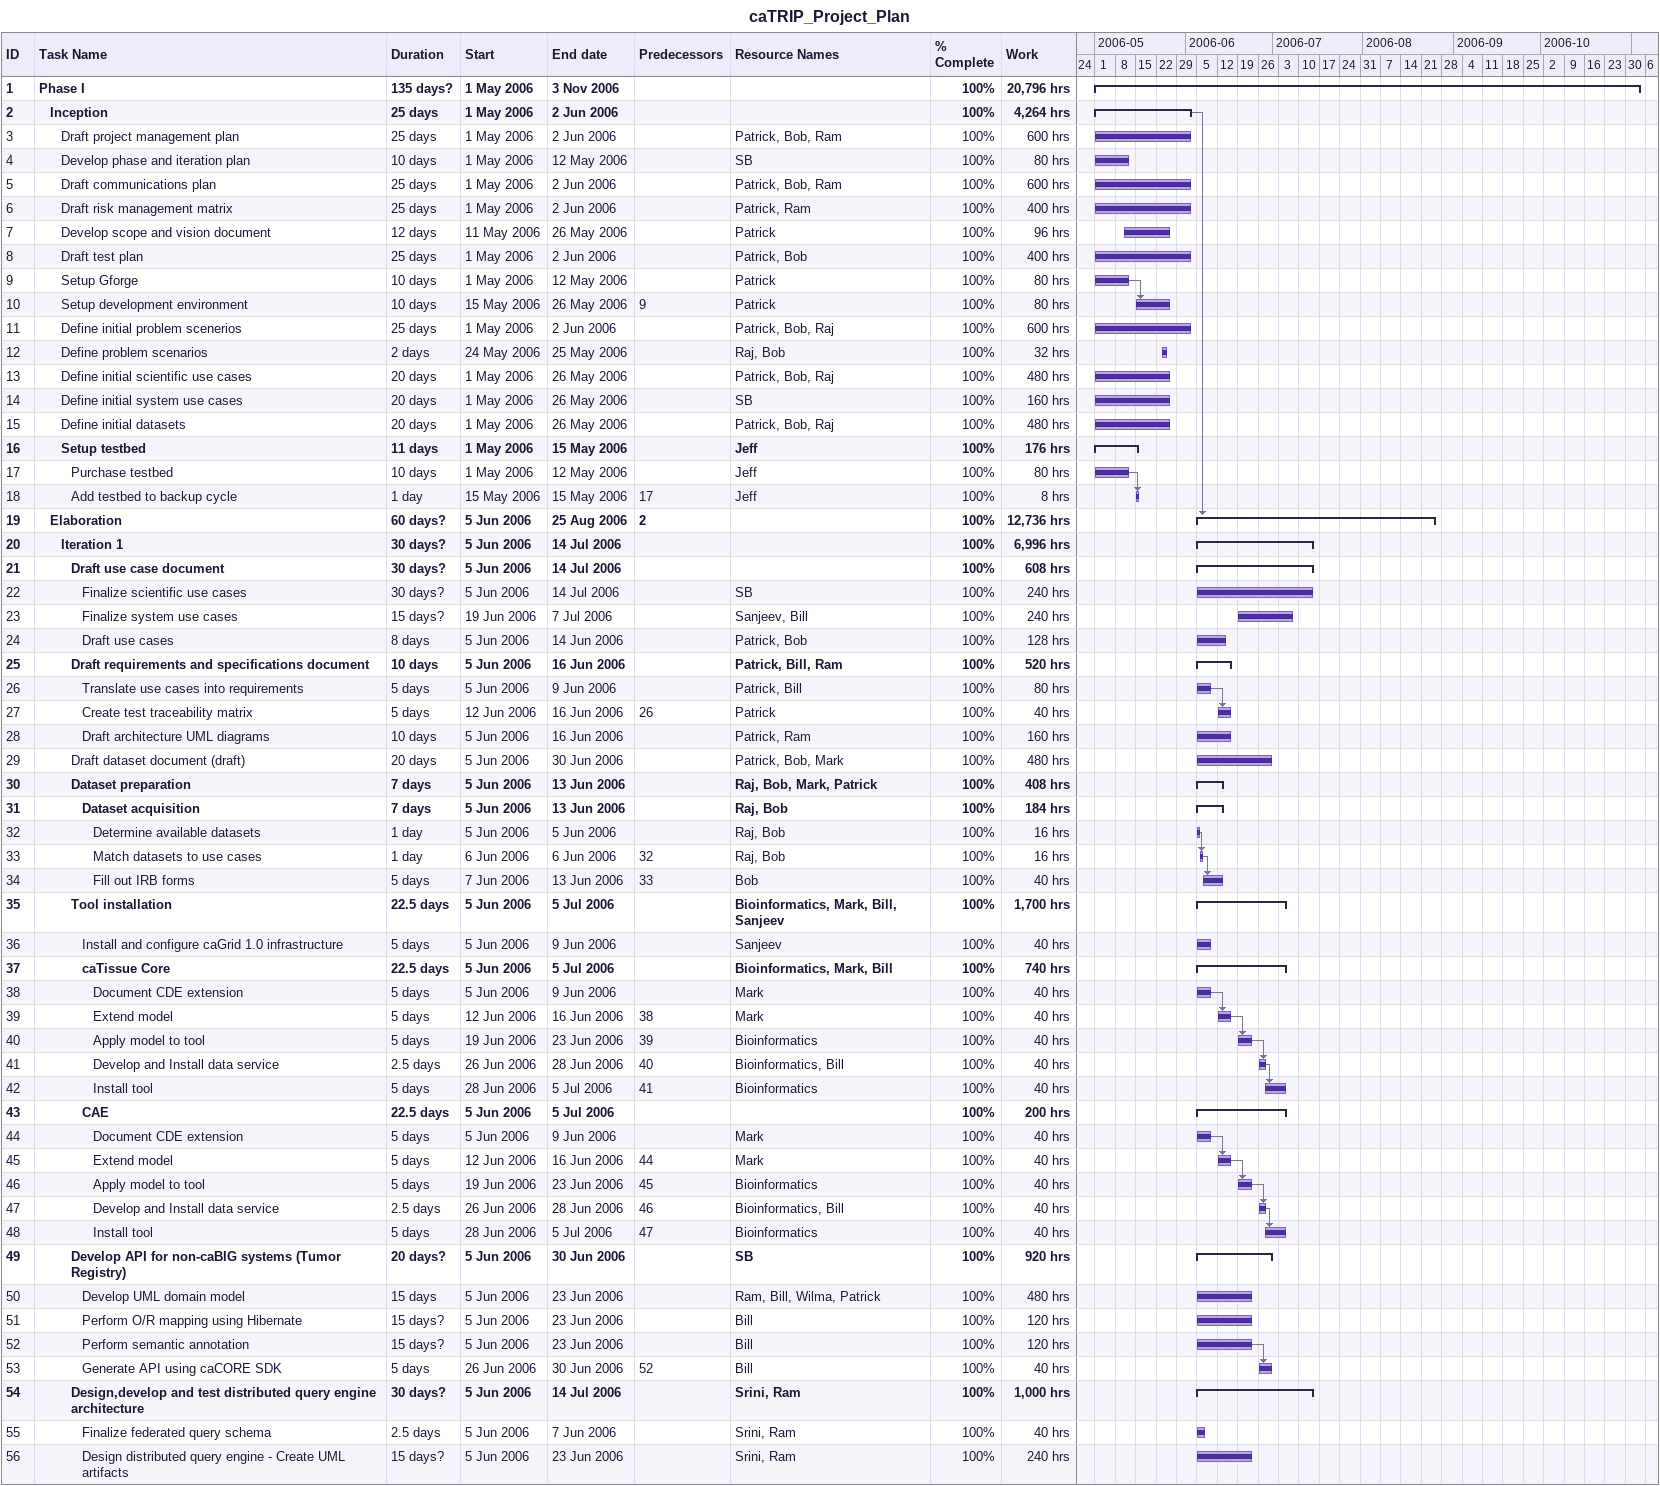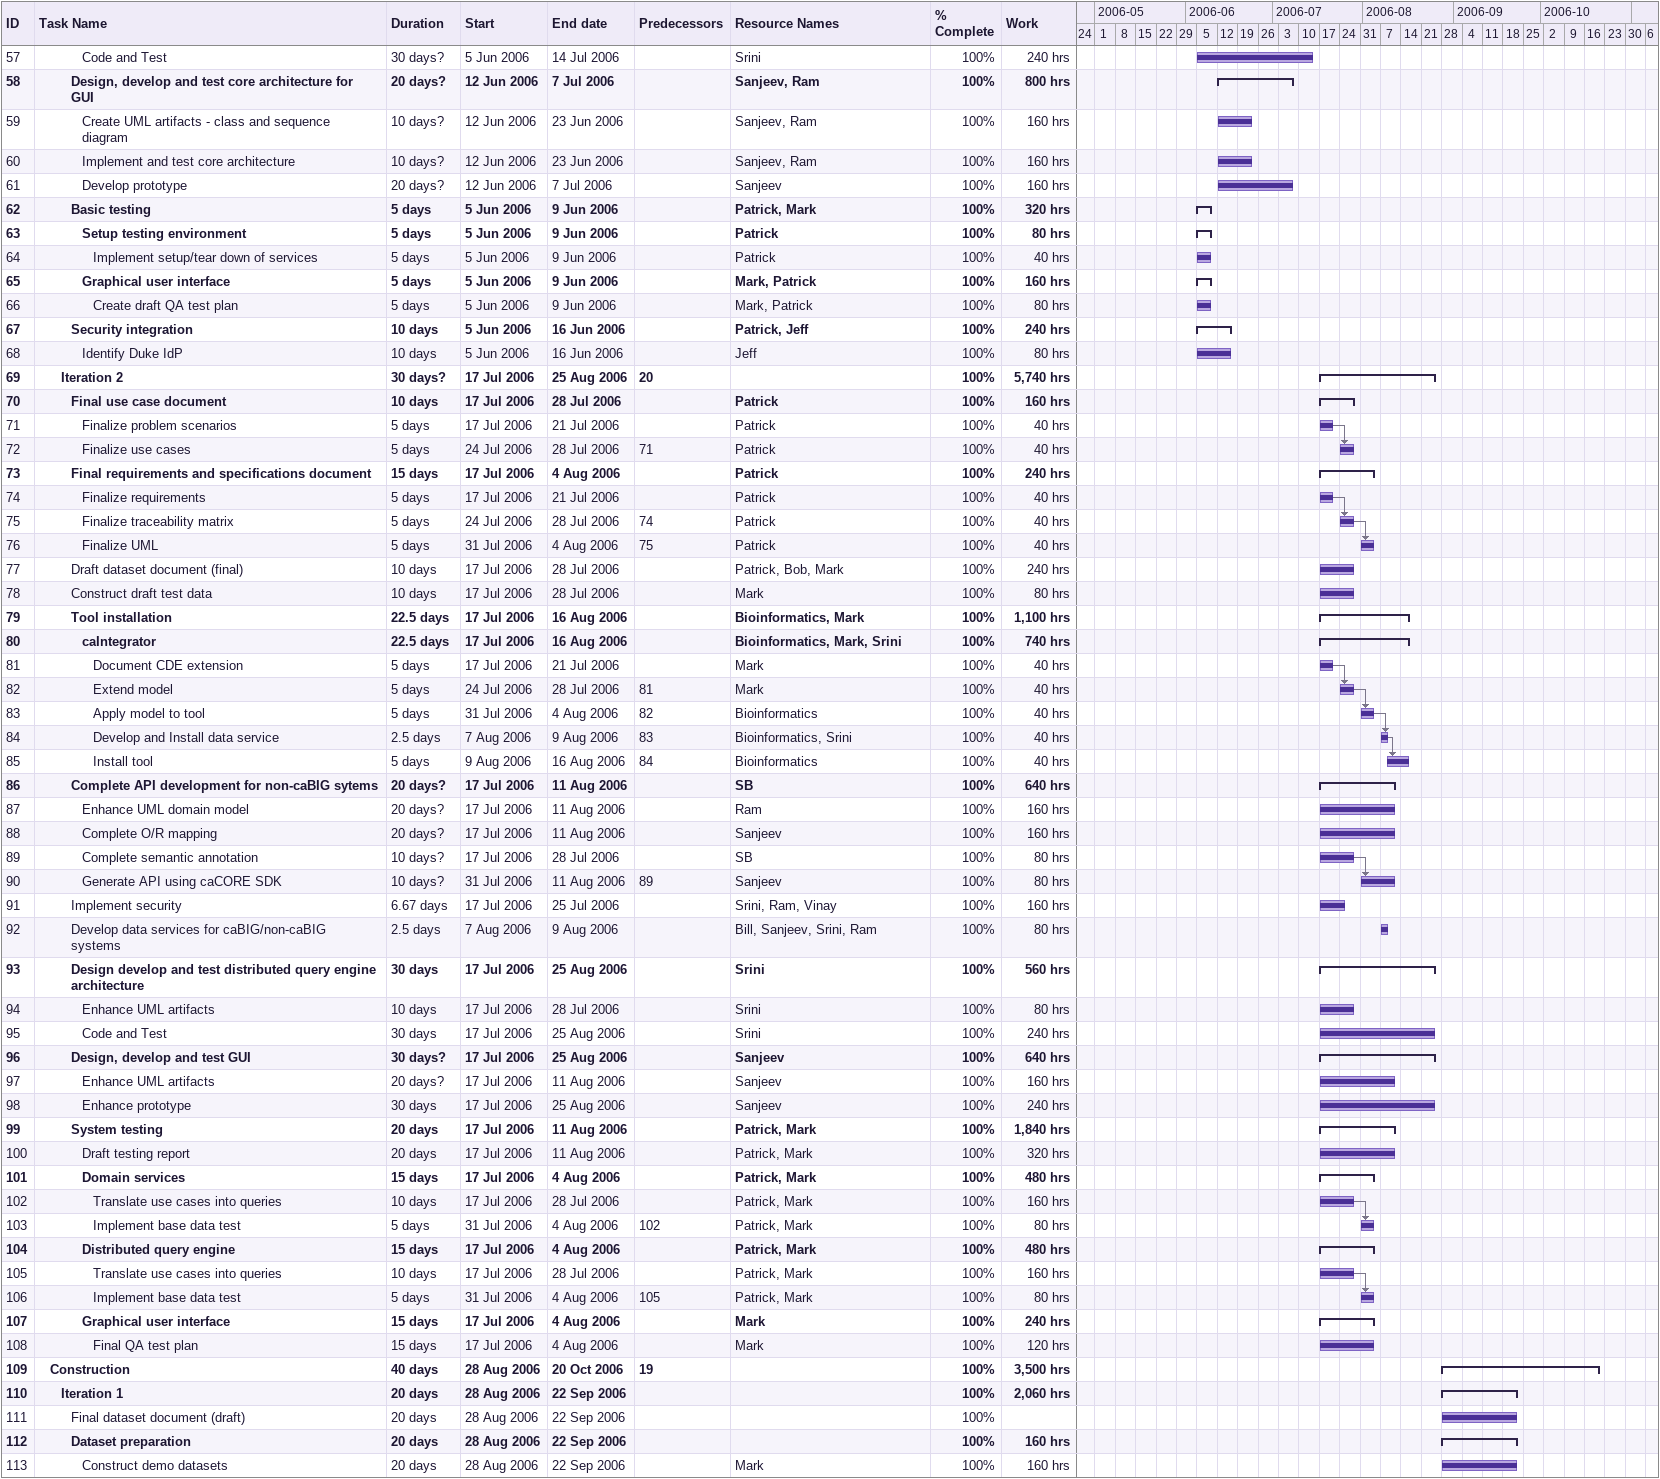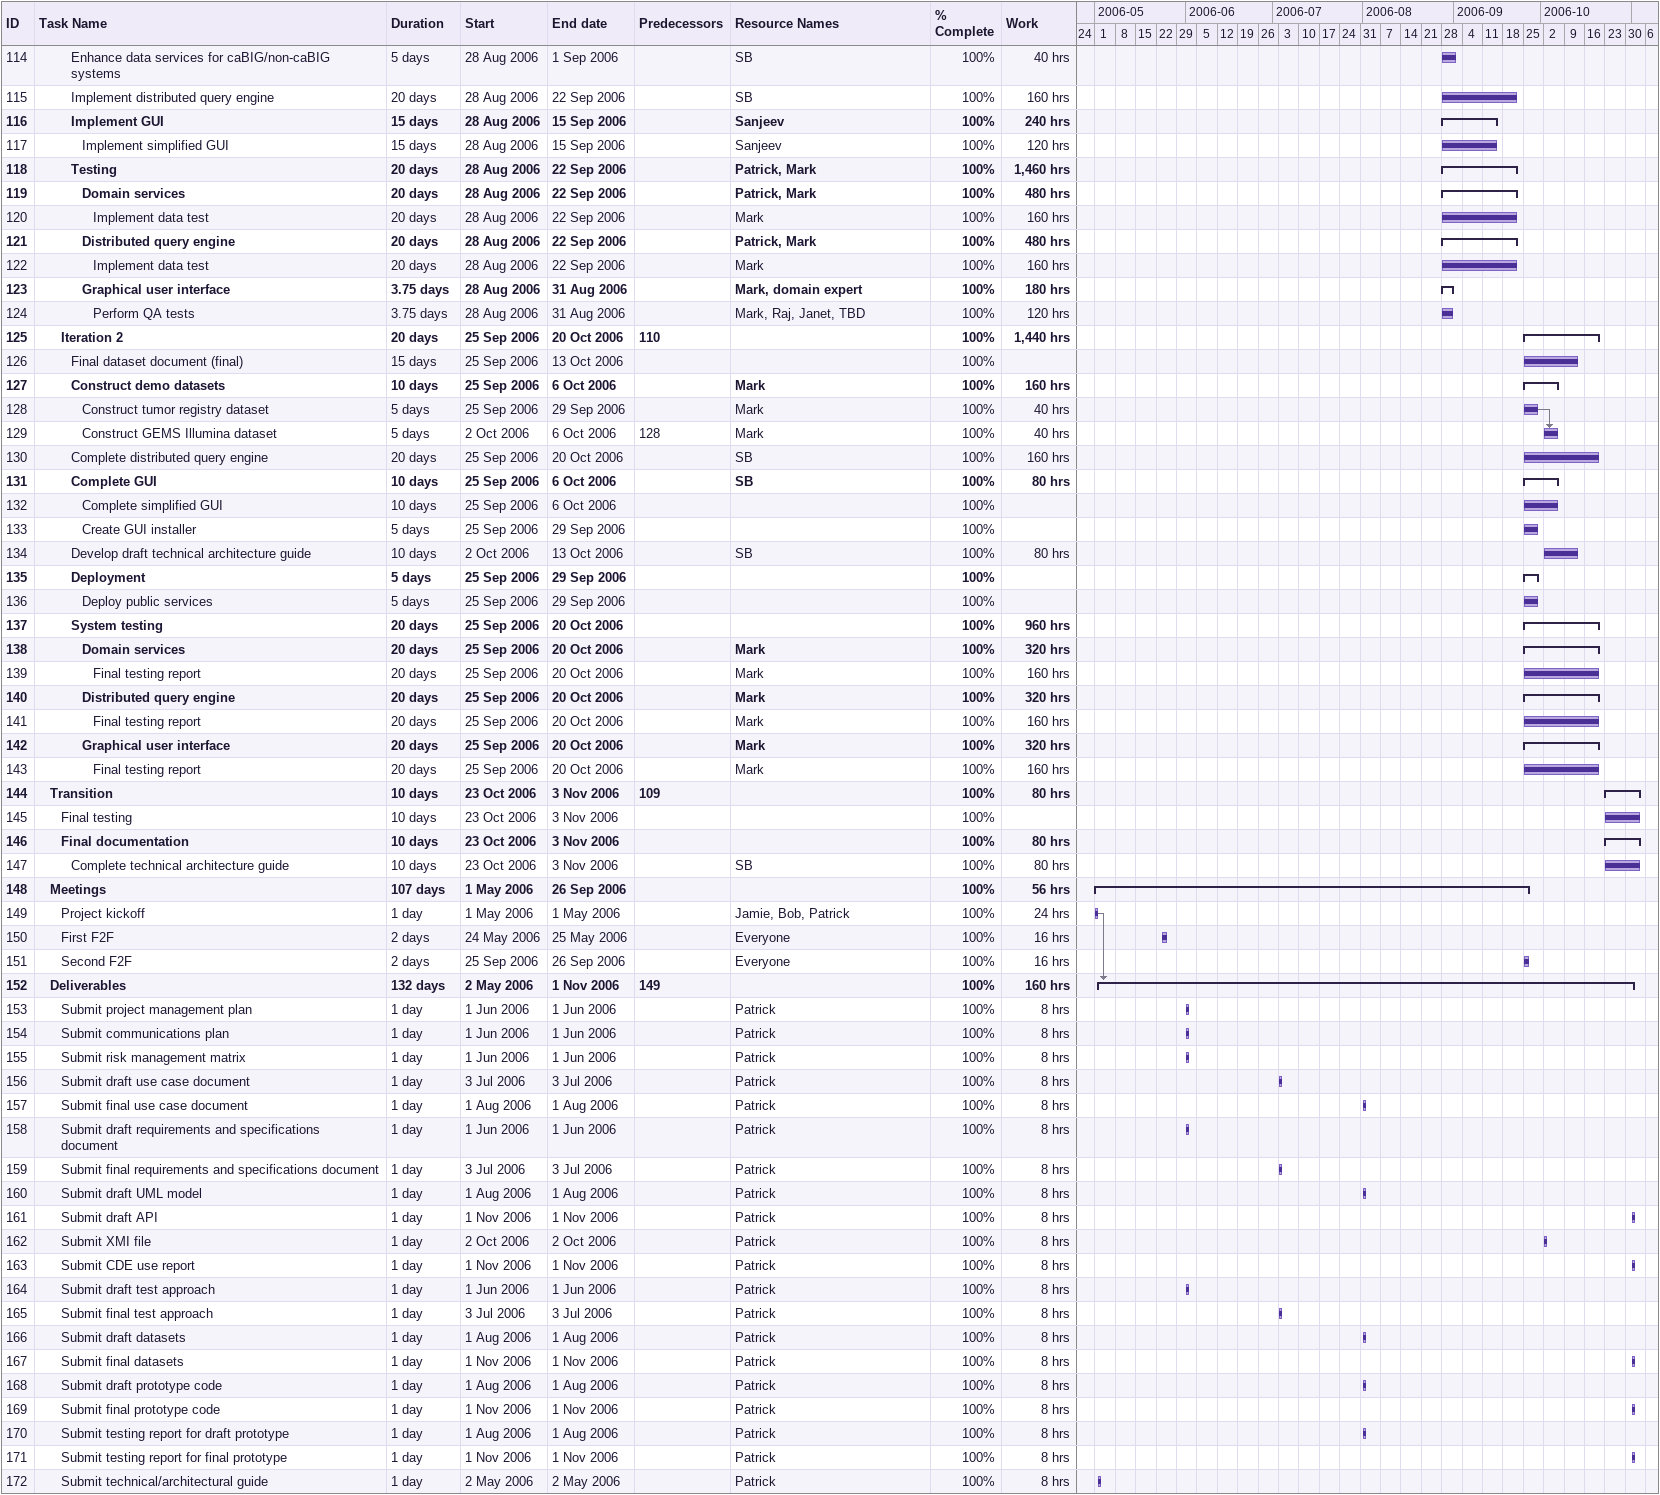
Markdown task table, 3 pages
caTRIP_Project_Plan

| ID | Level | Task | Duration | Start | Finish | Predecessors | Resources | % complete | Work (h) |
|---|---|---|---|---|---|---|---|---|---|
| 1 | 1 | **Phase I** | 135d? | 2006-05-01 | 2006-11-03 |  |  | 100 | 20796 |
| 2 | 2 | **Inception** | 25d | 2006-05-01 | 2006-06-02 |  |  | 100 | 4264 |
| 3 | 3 | Draft project management plan | 25d | 2006-05-01 | 2006-06-02 |  | Patrick, Bob, Ram | 100 | 600 |
| 4 | 3 | Develop phase and iteration plan | 10d | 2006-05-01 | 2006-05-12 |  | SB | 100 | 80 |
| 5 | 3 | Draft communications plan | 25d | 2006-05-01 | 2006-06-02 |  | Patrick, Bob, Ram | 100 | 600 |
| 6 | 3 | Draft risk management matrix | 25d | 2006-05-01 | 2006-06-02 |  | Patrick, Ram | 100 | 400 |
| 7 | 3 | Develop scope and vision document | 12d | 2006-05-11 | 2006-05-26 |  | Patrick | 100 | 96 |
| 8 | 3 | Draft test plan | 25d | 2006-05-01 | 2006-06-02 |  | Patrick, Bob | 100 | 400 |
| 9 | 3 | Setup Gforge | 10d | 2006-05-01 | 2006-05-12 |  | Patrick | 100 | 80 |
| 10 | 3 | Setup development environment | 10d | 2006-05-15 | 2006-05-26 | 9 | Patrick | 100 | 80 |
| 11 | 3 | Define initial problem scenerios | 25d | 2006-05-01 | 2006-06-02 |  | Patrick, Bob, Raj | 100 | 600 |
| 12 | 3 | Define problem scenarios | 2d | 2006-05-24 | 2006-05-25 |  | Raj, Bob | 100 | 32 |
| 13 | 3 | Define initial scientific use cases | 20d | 2006-05-01 | 2006-05-26 |  | Patrick, Bob, Raj | 100 | 480 |
| 14 | 3 | Define initial system use cases | 20d | 2006-05-01 | 2006-05-26 |  | SB | 100 | 160 |
| 15 | 3 | Define initial datasets | 20d | 2006-05-01 | 2006-05-26 |  | Patrick, Bob, Raj | 100 | 480 |
| 16 | 3 | **Setup testbed** | 11d | 2006-05-01 | 2006-05-15 |  | Jeff | 100 | 176 |
| 17 | 4 | Purchase testbed | 10d | 2006-05-01 | 2006-05-12 |  | Jeff | 100 | 80 |
| 18 | 4 | Add testbed to backup cycle | 1d | 2006-05-15 | 2006-05-15 | 17 | Jeff | 100 | 8 |
| 19 | 2 | **Elaboration** | 60d? | 2006-06-05 | 2006-08-25 | 2 |  | 100 | 12736 |
| 20 | 3 | **Iteration 1** | 30d? | 2006-06-05 | 2006-07-14 |  |  | 100 | 6996 |
| 21 | 4 | **Draft use case document** | 30d? | 2006-06-05 | 2006-07-14 |  |  | 100 | 608 |
| 22 | 5 | Finalize scientific use cases | 30d? | 2006-06-05 | 2006-07-14 |  | SB | 100 | 240 |
| 23 | 5 | Finalize system use cases | 15d? | 2006-06-19 | 2006-07-07 |  | Sanjeev, Bill | 100 | 240 |
| 24 | 5 | Draft use cases | 8d | 2006-06-05 | 2006-06-14 |  | Patrick, Bob | 100 | 128 |
| 25 | 4 | **Draft requirements and specifications document** | 10d | 2006-06-05 | 2006-06-16 |  | Patrick, Bill, Ram | 100 | 520 |
| 26 | 5 | Translate use cases into requirements | 5d | 2006-06-05 | 2006-06-09 |  | Patrick, Bill | 100 | 80 |
| 27 | 5 | Create test traceability matrix | 5d | 2006-06-12 | 2006-06-16 | 26 | Patrick | 100 | 40 |
| 28 | 5 | Draft architecture UML diagrams | 10d | 2006-06-05 | 2006-06-16 |  | Patrick, Ram | 100 | 160 |
| 29 | 4 | Draft dataset document (draft) | 20d | 2006-06-05 | 2006-06-30 |  | Patrick, Bob, Mark | 100 | 480 |
| 30 | 4 | **Dataset preparation** | 7d | 2006-06-05 | 2006-06-13 |  | Raj, Bob, Mark, Patrick | 100 | 408 |
| 31 | 5 | **Dataset acquisition** | 7d | 2006-06-05 | 2006-06-13 |  | Raj, Bob | 100 | 184 |
| 32 | 6 | Determine available datasets | 1d | 2006-06-05 | 2006-06-05 |  | Raj, Bob | 100 | 16 |
| 33 | 6 | Match datasets to use cases | 1d | 2006-06-06 | 2006-06-06 | 32 | Raj, Bob | 100 | 16 |
| 34 | 6 | Fill out IRB forms | 5d | 2006-06-07 | 2006-06-13 | 33 | Bob | 100 | 40 |
| 35 | 4 | **Tool installation** | 22.5d | 2006-06-05 | 2006-07-05 |  | Bioinformatics, Mark, Bill, Sanjeev | 100 | 1700 |
| 36 | 5 | Install and configure caGrid 1.0 infrastructure | 5d | 2006-06-05 | 2006-06-09 |  | Sanjeev | 100 | 40 |
| 37 | 5 | **caTissue Core** | 22.5d | 2006-06-05 | 2006-07-05 |  | Bioinformatics, Mark, Bill | 100 | 740 |
| 38 | 6 | Document CDE extension | 5d | 2006-06-05 | 2006-06-09 |  | Mark | 100 | 40 |
| 39 | 6 | Extend model | 5d | 2006-06-12 | 2006-06-16 | 38 | Mark | 100 | 40 |
| 40 | 6 | Apply model to tool | 5d | 2006-06-19 | 2006-06-23 | 39 | Bioinformatics | 100 | 40 |
| 41 | 6 | Develop and Install data service | 2.5d | 2006-06-26 | 2006-06-28 | 40 | Bioinformatics, Bill | 100 | 40 |
| 42 | 6 | Install tool | 5d | 2006-06-28 | 2006-07-05 | 41 | Bioinformatics | 100 | 40 |
| 43 | 5 | **CAE** | 22.5d | 2006-06-05 | 2006-07-05 |  |  | 100 | 200 |
| 44 | 6 | Document CDE extension | 5d | 2006-06-05 | 2006-06-09 |  | Mark | 100 | 40 |
| 45 | 6 | Extend model | 5d | 2006-06-12 | 2006-06-16 | 44 | Mark | 100 | 40 |
| 46 | 6 | Apply model to tool | 5d | 2006-06-19 | 2006-06-23 | 45 | Bioinformatics | 100 | 40 |
| 47 | 6 | Develop and Install data service | 2.5d | 2006-06-26 | 2006-06-28 | 46 | Bioinformatics, Bill | 100 | 40 |
| 48 | 6 | Install tool | 5d | 2006-06-28 | 2006-07-05 | 47 | Bioinformatics | 100 | 40 |
| 49 | 4 | **Develop API for non-caBIG systems (Tumor Registry)** | 20d? | 2006-06-05 | 2006-06-30 |  | SB | 100 | 920 |
| 50 | 5 | Develop UML domain model | 15d | 2006-06-05 | 2006-06-23 |  | Ram, Bill, Wilma, Patrick | 100 | 480 |
| 51 | 5 | Perform O/R mapping using Hibernate | 15d? | 2006-06-05 | 2006-06-23 |  | Bill | 100 | 120 |
| 52 | 5 | Perform semantic annotation | 15d? | 2006-06-05 | 2006-06-23 |  | Bill | 100 | 120 |
| 53 | 5 | Generate API using caCORE SDK | 5d | 2006-06-26 | 2006-06-30 | 52 | Bill | 100 | 40 |
| 54 | 4 | **Design,develop and test distributed query engine architecture** | 30d? | 2006-06-05 | 2006-07-14 |  | Srini, Ram | 100 | 1000 |
| 55 | 5 | Finalize federated query schema | 2.5d | 2006-06-05 | 2006-06-07 |  | Srini, Ram | 100 | 40 |
| 56 | 5 | Design distributed query engine - Create UML artifacts | 15d? | 2006-06-05 | 2006-06-23 |  | Srini, Ram | 100 | 240 |
| 57 | 5 | Code and Test | 30d? | 2006-06-05 | 2006-07-14 |  | Srini | 100 | 240 |
| 58 | 4 | **Design, develop and test core architecture for GUI** | 20d? | 2006-06-12 | 2006-07-07 |  | Sanjeev, Ram | 100 | 800 |
| 59 | 5 | Create UML artifacts - class and sequence diagram | 10d? | 2006-06-12 | 2006-06-23 |  | Sanjeev, Ram | 100 | 160 |
| 60 | 5 | Implement and test core architecture | 10d? | 2006-06-12 | 2006-06-23 |  | Sanjeev, Ram | 100 | 160 |
| 61 | 5 | Develop prototype | 20d? | 2006-06-12 | 2006-07-07 |  | Sanjeev | 100 | 160 |
| 62 | 4 | **Basic testing** | 5d | 2006-06-05 | 2006-06-09 |  | Patrick, Mark | 100 | 320 |
| 63 | 5 | **Setup testing environment** | 5d | 2006-06-05 | 2006-06-09 |  | Patrick | 100 | 80 |
| 64 | 6 | Implement setup/tear down of services | 5d | 2006-06-05 | 2006-06-09 |  | Patrick | 100 | 40 |
| 65 | 5 | **Graphical user interface** | 5d | 2006-06-05 | 2006-06-09 |  | Mark, Patrick | 100 | 160 |
| 66 | 6 | Create draft QA test plan | 5d | 2006-06-05 | 2006-06-09 |  | Mark, Patrick | 100 | 80 |
| 67 | 4 | **Security integration** | 10d | 2006-06-05 | 2006-06-16 |  | Patrick, Jeff | 100 | 240 |
| 68 | 5 | Identify Duke IdP | 10d | 2006-06-05 | 2006-06-16 |  | Jeff | 100 | 80 |
| 69 | 3 | **Iteration 2** | 30d? | 2006-07-17 | 2006-08-25 | 20 |  | 100 | 5740 |
| 70 | 4 | **Final use case document** | 10d | 2006-07-17 | 2006-07-28 |  | Patrick | 100 | 160 |
| 71 | 5 | Finalize problem scenarios | 5d | 2006-07-17 | 2006-07-21 |  | Patrick | 100 | 40 |
| 72 | 5 | Finalize use cases | 5d | 2006-07-24 | 2006-07-28 | 71 | Patrick | 100 | 40 |
| 73 | 4 | **Final requirements and specifications document** | 15d | 2006-07-17 | 2006-08-04 |  | Patrick | 100 | 240 |
| 74 | 5 | Finalize requirements | 5d | 2006-07-17 | 2006-07-21 |  | Patrick | 100 | 40 |
| 75 | 5 | Finalize traceability matrix | 5d | 2006-07-24 | 2006-07-28 | 74 | Patrick | 100 | 40 |
| 76 | 5 | Finalize UML | 5d | 2006-07-31 | 2006-08-04 | 75 | Patrick | 100 | 40 |
| 77 | 4 | Draft dataset document (final) | 10d | 2006-07-17 | 2006-07-28 |  | Patrick, Bob, Mark | 100 | 240 |
| 78 | 4 | Construct draft test data | 10d | 2006-07-17 | 2006-07-28 |  | Mark | 100 | 80 |
| 79 | 4 | **Tool installation** | 22.5d | 2006-07-17 | 2006-08-16 |  | Bioinformatics, Mark | 100 | 1100 |
| 80 | 5 | **caIntegrator** | 22.5d | 2006-07-17 | 2006-08-16 |  | Bioinformatics, Mark, Srini | 100 | 740 |
| 81 | 6 | Document CDE extension | 5d | 2006-07-17 | 2006-07-21 |  | Mark | 100 | 40 |
| 82 | 6 | Extend model | 5d | 2006-07-24 | 2006-07-28 | 81 | Mark | 100 | 40 |
| 83 | 6 | Apply model to tool | 5d | 2006-07-31 | 2006-08-04 | 82 | Bioinformatics | 100 | 40 |
| 84 | 6 | Develop and Install data service | 2.5d | 2006-08-07 | 2006-08-09 | 83 | Bioinformatics, Srini | 100 | 40 |
| 85 | 6 | Install tool | 5d | 2006-08-09 | 2006-08-16 | 84 | Bioinformatics | 100 | 40 |
| 86 | 4 | **Complete API development for non-caBIG sytems** | 20d? | 2006-07-17 | 2006-08-11 |  | SB | 100 | 640 |
| 87 | 5 | Enhance UML domain model | 20d? | 2006-07-17 | 2006-08-11 |  | Ram | 100 | 160 |
| 88 | 5 | Complete O/R mapping | 20d? | 2006-07-17 | 2006-08-11 |  | Sanjeev | 100 | 160 |
| 89 | 5 | Complete semantic annotation | 10d? | 2006-07-17 | 2006-07-28 |  | SB | 100 | 80 |
| 90 | 5 | Generate API using caCORE SDK | 10d? | 2006-07-31 | 2006-08-11 | 89 | Sanjeev | 100 | 80 |
| 91 | 4 | Implement security | 6.67d | 2006-07-17 | 2006-07-25 |  | Srini, Ram, Vinay | 100 | 160 |
| 92 | 4 | Develop data services for caBIG/non-caBIG systems | 2.5d | 2006-08-07 | 2006-08-09 |  | Bill, Sanjeev, Srini, Ram | 100 | 80 |
| 93 | 4 | **Design develop and test distributed query engine architecture** | 30d | 2006-07-17 | 2006-08-25 |  | Srini | 100 | 560 |
| 94 | 5 | Enhance UML artifacts | 10d | 2006-07-17 | 2006-07-28 |  | Srini | 100 | 80 |
| 95 | 5 | Code and Test | 30d | 2006-07-17 | 2006-08-25 |  | Srini | 100 | 240 |
| 96 | 4 | **Design, develop and test GUI** | 30d? | 2006-07-17 | 2006-08-25 |  | Sanjeev | 100 | 640 |
| 97 | 5 | Enhance UML artifacts | 20d? | 2006-07-17 | 2006-08-11 |  | Sanjeev | 100 | 160 |
| 98 | 5 | Enhance prototype | 30d | 2006-07-17 | 2006-08-25 |  | Sanjeev | 100 | 240 |
| 99 | 4 | **System testing** | 20d | 2006-07-17 | 2006-08-11 |  | Patrick, Mark | 100 | 1840 |
| 100 | 5 | Draft testing report | 20d | 2006-07-17 | 2006-08-11 |  | Patrick, Mark | 100 | 320 |
| 101 | 5 | **Domain services** | 15d | 2006-07-17 | 2006-08-04 |  | Patrick, Mark | 100 | 480 |
| 102 | 6 | Translate use cases into queries | 10d | 2006-07-17 | 2006-07-28 |  | Patrick, Mark | 100 | 160 |
| 103 | 6 | Implement base data test | 5d | 2006-07-31 | 2006-08-04 | 102 | Patrick, Mark | 100 | 80 |
| 104 | 5 | **Distributed query engine** | 15d | 2006-07-17 | 2006-08-04 |  | Patrick, Mark | 100 | 480 |
| 105 | 6 | Translate use cases into queries | 10d | 2006-07-17 | 2006-07-28 |  | Patrick, Mark | 100 | 160 |
| 106 | 6 | Implement base data test | 5d | 2006-07-31 | 2006-08-04 | 105 | Patrick, Mark | 100 | 80 |
| 107 | 5 | **Graphical user interface** | 15d | 2006-07-17 | 2006-08-04 |  | Mark | 100 | 240 |
| 108 | 6 | Final QA test plan | 15d | 2006-07-17 | 2006-08-04 |  | Mark | 100 | 120 |
| 109 | 2 | **Construction** | 40d | 2006-08-28 | 2006-10-20 | 19 |  | 100 | 3500 |
| 110 | 3 | **Iteration 1** | 20d | 2006-08-28 | 2006-09-22 |  |  | 100 | 2060 |
| 111 | 4 | Final dataset document (draft) | 20d | 2006-08-28 | 2006-09-22 |  |  | 100 |  |
| 112 | 4 | **Dataset preparation** | 20d | 2006-08-28 | 2006-09-22 |  |  | 100 | 160 |
| 113 | 5 | Construct demo datasets | 20d | 2006-08-28 | 2006-09-22 |  | Mark | 100 | 160 |
| 114 | 4 | Enhance data services for caBIG/non-caBIG systems | 5d | 2006-08-28 | 2006-09-01 |  | SB | 100 | 40 |
| 115 | 4 | Implement distributed query engine | 20d | 2006-08-28 | 2006-09-22 |  | SB | 100 | 160 |
| 116 | 4 | **Implement GUI** | 15d | 2006-08-28 | 2006-09-15 |  | Sanjeev | 100 | 240 |
| 117 | 5 | Implement simplified GUI | 15d | 2006-08-28 | 2006-09-15 |  | Sanjeev | 100 | 120 |
| 118 | 4 | **Testing** | 20d | 2006-08-28 | 2006-09-22 |  | Patrick, Mark | 100 | 1460 |
| 119 | 5 | **Domain services** | 20d | 2006-08-28 | 2006-09-22 |  | Patrick, Mark | 100 | 480 |
| 120 | 6 | Implement data test | 20d | 2006-08-28 | 2006-09-22 |  | Mark | 100 | 160 |
| 121 | 5 | **Distributed query engine** | 20d | 2006-08-28 | 2006-09-22 |  | Patrick, Mark | 100 | 480 |
| 122 | 6 | Implement data test | 20d | 2006-08-28 | 2006-09-22 |  | Mark | 100 | 160 |
| 123 | 5 | **Graphical user interface** | 3.75d | 2006-08-28 | 2006-08-31 |  | Mark, domain expert | 100 | 180 |
| 124 | 6 | Perform QA tests | 3.75d | 2006-08-28 | 2006-08-31 |  | Mark, Raj, Janet, TBD | 100 | 120 |
| 125 | 3 | **Iteration 2** | 20d | 2006-09-25 | 2006-10-20 | 110 |  | 100 | 1440 |
| 126 | 4 | Final dataset document (final) | 15d | 2006-09-25 | 2006-10-13 |  |  | 100 |  |
| 127 | 4 | **Construct demo datasets** | 10d | 2006-09-25 | 2006-10-06 |  | Mark | 100 | 160 |
| 128 | 5 | Construct tumor registry dataset | 5d | 2006-09-25 | 2006-09-29 |  | Mark | 100 | 40 |
| 129 | 5 | Construct GEMS Illumina dataset | 5d | 2006-10-02 | 2006-10-06 | 128 | Mark | 100 | 40 |
| 130 | 4 | Complete distributed query engine | 20d | 2006-09-25 | 2006-10-20 |  | SB | 100 | 160 |
| 131 | 4 | **Complete GUI** | 10d | 2006-09-25 | 2006-10-06 |  | SB | 100 | 80 |
| 132 | 5 | Complete simplified GUI | 10d | 2006-09-25 | 2006-10-06 |  |  | 100 |  |
| 133 | 5 | Create GUI installer | 5d | 2006-09-25 | 2006-09-29 |  |  | 100 |  |
| 134 | 4 | Develop draft technical architecture guide | 10d | 2006-10-02 | 2006-10-13 |  | SB | 100 | 80 |
| 135 | 4 | **Deployment** | 5d | 2006-09-25 | 2006-09-29 |  |  | 100 |  |
| 136 | 5 | Deploy public services | 5d | 2006-09-25 | 2006-09-29 |  |  | 100 |  |
| 137 | 4 | **System testing** | 20d | 2006-09-25 | 2006-10-20 |  |  | 100 | 960 |
| 138 | 5 | **Domain services** | 20d | 2006-09-25 | 2006-10-20 |  | Mark | 100 | 320 |
| 139 | 6 | Final testing report | 20d | 2006-09-25 | 2006-10-20 |  | Mark | 100 | 160 |
| 140 | 5 | **Distributed query engine** | 20d | 2006-09-25 | 2006-10-20 |  | Mark | 100 | 320 |
| 141 | 6 | Final testing report | 20d | 2006-09-25 | 2006-10-20 |  | Mark | 100 | 160 |
| 142 | 5 | **Graphical user interface** | 20d | 2006-09-25 | 2006-10-20 |  | Mark | 100 | 320 |
| 143 | 6 | Final testing report | 20d | 2006-09-25 | 2006-10-20 |  | Mark | 100 | 160 |
| 144 | 2 | **Transition** | 10d | 2006-10-23 | 2006-11-03 | 109 |  | 100 | 80 |
| 145 | 3 | Final testing | 10d | 2006-10-23 | 2006-11-03 |  |  | 100 |  |
| 146 | 3 | **Final documentation** | 10d | 2006-10-23 | 2006-11-03 |  |  | 100 | 80 |
| 147 | 4 | Complete technical architecture guide | 10d | 2006-10-23 | 2006-11-03 |  | SB | 100 | 80 |
| 148 | 2 | **Meetings** | 107d | 2006-05-01 | 2006-09-26 |  |  | 100 | 56 |
| 149 | 3 | Project kickoff | 1d | 2006-05-01 | 2006-05-01 |  | Jamie, Bob, Patrick | 100 | 24 |
| 150 | 3 | First F2F | 2d | 2006-05-24 | 2006-05-25 |  | Everyone | 100 | 16 |
| 151 | 3 | Second F2F | 2d | 2006-09-25 | 2006-09-26 |  | Everyone | 100 | 16 |
| 152 | 2 | **Deliverables** | 132d | 2006-05-02 | 2006-11-01 | 149 |  | 100 | 160 |
| 153 | 3 | Submit project management plan | 1d | 2006-06-01 | 2006-06-01 |  | Patrick | 100 | 8 |
| 154 | 3 | Submit communications plan | 1d | 2006-06-01 | 2006-06-01 |  | Patrick | 100 | 8 |
| 155 | 3 | Submit risk management matrix | 1d | 2006-06-01 | 2006-06-01 |  | Patrick | 100 | 8 |
| 156 | 3 | Submit draft use case document | 1d | 2006-07-03 | 2006-07-03 |  | Patrick | 100 | 8 |
| 157 | 3 | Submit final use case document | 1d | 2006-08-01 | 2006-08-01 |  | Patrick | 100 | 8 |
| 158 | 3 | Submit draft requirements and specifications document | 1d | 2006-06-01 | 2006-06-01 |  | Patrick | 100 | 8 |
| 159 | 3 | Submit final requirements and specifications document | 1d | 2006-07-03 | 2006-07-03 |  | Patrick | 100 | 8 |
| 160 | 3 | Submit draft UML model | 1d | 2006-08-01 | 2006-08-01 |  | Patrick | 100 | 8 |
| 161 | 3 | Submit draft API | 1d | 2006-11-01 | 2006-11-01 |  | Patrick | 100 | 8 |
| 162 | 3 | Submit XMI file | 1d | 2006-10-02 | 2006-10-02 |  | Patrick | 100 | 8 |
| 163 | 3 | Submit CDE use report | 1d | 2006-11-01 | 2006-11-01 |  | Patrick | 100 | 8 |
| 164 | 3 | Submit draft test approach | 1d | 2006-06-01 | 2006-06-01 |  | Patrick | 100 | 8 |
| 165 | 3 | Submit final test approach | 1d | 2006-07-03 | 2006-07-03 |  | Patrick | 100 | 8 |
| 166 | 3 | Submit draft datasets | 1d | 2006-08-01 | 2006-08-01 |  | Patrick | 100 | 8 |
| 167 | 3 | Submit final datasets | 1d | 2006-11-01 | 2006-11-01 |  | Patrick | 100 | 8 |
| 168 | 3 | Submit draft prototype code | 1d | 2006-08-01 | 2006-08-01 |  | Patrick | 100 | 8 |
| 169 | 3 | Submit final prototype code | 1d | 2006-11-01 | 2006-11-01 |  | Patrick | 100 | 8 |
| 170 | 3 | Submit testing report for draft prototype | 1d | 2006-08-01 | 2006-08-01 |  | Patrick | 100 | 8 |
| 171 | 3 | Submit testing report for final prototype | 1d | 2006-11-01 | 2006-11-01 |  | Patrick | 100 | 8 |
| 172 | 3 | Submit technical/architectural guide | 1d | 2006-05-02 | 2006-05-02 |  | Patrick | 100 | 8 |
